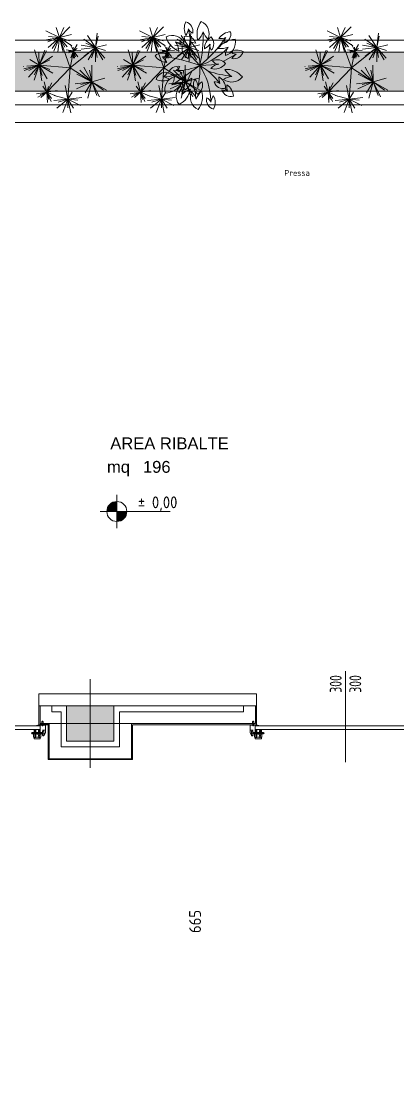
# Model space of a CAD drawing. Header units: millimetres. Extents: x 8265 to 78888, y 1905 to 34251.
# Drawn here: x 44368 to 45004, y 26679 to 28488 of the extents above; entities that cross this region are included whole.
import ezdxf
from ezdxf.enums import TextEntityAlignment as Align

# ---------------------------------------------------------------- set-up
doc = ezdxf.new("R2010")
doc.units = ezdxf.units.MM
doc.linetypes.add('DOT', pattern=[0.175, 0.05, -0.125])
doc.layers.get('Defpoints').update_dxf_attribs({"lineweight": 0})
for name, color, linetype, lineweight in [('410_STRUTTURE_001-AM_0', 7, 'Continuous', 0), ('420_MURATURE_001-AM_0', 4, 'Continuous', 0), ('430_TAVOLATI_001-AM_0', 3, 'Continuous', 0), ('437_RIVESTIMENTI_001-AM_0', 13, 'Continuous', 0), ('439_TESTI_SERRAMENTI_001-AM_0', 11, 'Continuous', 0), ('440_SIMBOLI_001-AM_0', 31, 'Continuous', 0), ('441_SERRAMENTI_001-AM_0', 1, 'Continuous', 0), ('445_QUOTE_ALTIMETRICHE_001-AM_0', 2, 'Continuous', 0), ('464_LAY_OUT_TQ_001-AM_0', 2, 'Continuous', 0), ('471_TESTI_POLIGONI_001-AM_0', 221, 'Continuous', 0), ('475_VERDE_001-AM_0', 96, 'Continuous', 0), ('478_PIANTUMAZIONI_001-AM_0', 92, 'Continuous', 0), ('AM_0', 7, 'Continuous', 50)]:
    doc.layers.add(name, color=color, linetype=linetype, lineweight=lineweight)
doc.styles.add('AREA', font='arial.ttf', dxfattribs={"height": 30})
doc.styles.get("Standard").update_dxf_attribs({"font": 'isocp.shx'})
doc.dimstyles.new('Quote Svl$0', dxfattribs={"dimscale": 100, "dimtxt": 0.2, "dimasz": 0.15, "dimexe": 0, "dimexo": 0.2, "dimgap": 0.1, "dimtad": 1, "dimdec": 0, "dimdsep": 46, "dimtxsty": 'Standard', "dimblk": 'ARCHTICK', "dimcen": 0.2, "dimse1": 1, "dimse2": 1, "dimsd1": 1, "dimsd2": 1, "dimclrd": 256, "dimclre": 256, "dimclrt": 256, "dimadec": 0, "dimazin": 2, "dimtp": 0.1, "dimtm": 0.1, "dimtfac": 0.71, "dimtdec": 0, "dimtmove": 0, "dimatfit": 3, "dimldrblk": 'ARCHTICK', "dimfxl": 1, "dimtzin": 0, "dimlwd": -1, "dimlwe": -1, "dimarcsym": 0})

# ---------------------------------------------------------------- blocks, each defined once
blk = doc.blocks.new('LCSHDP18')
at = {"color": 0}
for points in [[(-0.232, 0.291), (-0.264, 0.417)], [(-0.232, 0.291), (-0.197, 0.405)], [(-0.232, 0.291), (-0.109, 0.4)], [(-0.232, 0.291), (-0.092, 0.377)], [(0.162, 0.25), (0.12, 0.4)], [(0.162, 0.25), (0.257, 0.419)], [(0.162, 0.25), (0.257, 0.382)], [(-0.232, 0.291), (-0.396, 0.312)], [(-0.232, 0.291), (-0.369, 0.199)], [(-0.232, 0.291), (-0.361, 0.321)], [(-0.232, 0.291), (-0.327, 0.156)], [(-0.232, 0.291), (-0.284, 0.179)], [(-0.232, 0.291), (-0.259, 0.128)], [(-0.232, 0.291), (-0.119, 0.311)], [(0, 0), (-0.232, 0.291)], [(-0.232, 0.291), (-0.113, 0.245)], [(-0.232, 0.291), (-0.068, 0.291)], [(-0.232, 0.291), (-0.132, 0.16)], [(-0.232, 0.291), (-0.091, 0.206)], [(-0.232, 0.291), (-0.214, 0.127)], [(0.162, 0.25), (-0.031, 0.248)], [(0.162, 0.25), (-0.008, 0.157)], [(0, 0), (0.162, 0.25)], [(0.162, 0.25), (0.027, 0.111)], [(0.162, 0.25), (0.029, 0.223)], [(0.162, 0.25), (0.074, 0.077)], [(0.162, 0.25), (0.336, 0.336)], [(0.162, 0.25), (0.318, 0.307)], [(0.162, 0.25), (0.29, 0.172)], [(0.162, 0.25), (0.192, 0.124)], [(0.162, 0.25), (0.35, 0.202)], [(0.162, 0.25), (0.242, 0.073)], [(0.162, 0.25), (0.187, 0.058)], [(-0.194, 0.04), (-0.198, 0.124)], [(0.362, -0.027), (0.344, 0.133)], [(-0.348, -0.124), (-0.38, 0.015)], [(-0.348, -0.124), (-0.252, 0.018)], [(0, 0), (-0.348, -0.124)], [(-0.194, 0.04), (-0.27, 0.002)], [(-0.194, 0.04), (-0.267, 0.082)], [(-0.194, 0.04), (-0.235, 0.034)], [(-0.194, 0.04), (-0.22, 0.082)], [(-0.194, 0.04), (-0.204, -0.044)], [(-0.194, 0.04), (-0.126, 0.09)], [(-0.194, 0.04), (-0.125, 0.061)], [(-0.194, 0.04), (-0.11, 0.051)], [(0, 0), (-0.194, 0.04)], [(-0.194, 0.04), (-0.191, -0.019)], [(-0.194, 0.04), (-0.171, -0.016)], [(-0.194, 0.04), (-0.135, 0.028)], [(-0.194, 0.04), (-0.115, 0.01)], [(-0.194, 0.04), (-0.176, -0.043)], [(-0.194, 0.04), (-0.109, 0.037)], [(0, 0), (-0.03, -0.355)], [(0, 0), (0.362, -0.027)], [(0, 0), (0.28, -0.268)], [(0.362, -0.027), (0.282, 0.023)], [(0.362, -0.027), (0.434, 0.118)], [(0.362, -0.027), (0.373, 0.088)], [(0.362, -0.027), (0.463, 0.039)], [(0.362, -0.027), (0.52, 0.007)], [(-0.348, -0.124), (-0.468, -0.002)], [(-0.348, -0.124), (-0.461, -0.072)], [(-0.348, -0.124), (-0.309, -0.006)], [(-0.348, -0.124), (-0.241, -0.033)], [(-0.348, -0.124), (-0.236, -0.06)], [(-0.348, -0.124), (-0.181, -0.081)], [(0.362, -0.027), (0.203, -0.057)], [(0.362, -0.027), (0.318, -0.182)], [(0.362, -0.027), (0.396, -0.136)], [(0.362, -0.027), (0.462, -0.027)], [(0.362, -0.027), (0.513, -0.085)], [(0.362, -0.027), (0.463, -0.153)], [(0.362, -0.027), (0.377, -0.188)], [(-0.348, -0.124), (-0.463, -0.159)], [(-0.348, -0.124), (-0.423, -0.279)], [(-0.348, -0.124), (-0.359, -0.25)], [(-0.348, -0.124), (-0.221, -0.205)], [(-0.348, -0.124), (-0.297, -0.257)], [(-0.348, -0.124), (-0.233, -0.252)], [(-0.348, -0.124), (-0.316, -0.293)], [(-0.348, -0.124), (-0.177, -0.143)], [(-0.348, -0.124), (-0.189, -0.189)], [(-0.03, -0.355), (-0.134, -0.204)], [(-0.03, -0.355), (-0.091, -0.234)], [(-0.03, -0.355), (0.064, -0.197)], [(-0.03, -0.355), (0.021, -0.234)], [(0.28, -0.268), (0.175, -0.211)], [(0.28, -0.268), (0.26, -0.15)], [(0.28, -0.268), (0.327, -0.158)], [(0.28, -0.268), (0.352, -0.214)], [(0.28, -0.268), (0.389, -0.218)], [(0.28, -0.268), (0.367, -0.244)], [(-0.03, -0.355), (-0.206, -0.408)], [(-0.03, -0.355), (-0.202, -0.292)], [(-0.03, -0.355), (-0.194, -0.273)], [(-0.03, -0.355), (-0.173, -0.361)], [(-0.03, -0.355), (-0.093, -0.463)], [(-0.03, -0.355), (0.128, -0.262)], [(-0.03, -0.355), (0.089, -0.321)], [(-0.03, -0.355), (0.151, -0.324)], [(-0.03, -0.355), (0.082, -0.412)], [(-0.03, -0.355), (0.033, -0.475)], [(-0.03, -0.355), (-0.017, -0.496)], [(-0.03, -0.355), (0.143, -0.415)], [(-0.03, -0.355), (0.012, -0.533)], [(-0.03, -0.355), (0.107, -0.477)], [(-0.03, -0.355), (0.032, -0.528)], [(0.28, -0.268), (0.164, -0.297)], [(0.28, -0.268), (0.213, -0.315)], [(0.28, -0.268), (0.216, -0.249)], [(0.28, -0.268), (0.399, -0.26)], [(0.28, -0.268), (0.342, -0.337)], [(0.28, -0.268), (0.309, -0.344)], [(0.28, -0.268), (0.34, -0.371)], [(0.28, -0.268), (0.299, -0.386)], [(-0.014, -0.532), (-0.013, -0.537)]]:
    blk.add_lwpolyline(points, dxfattribs=at)
at = {"color": 0, "flags": 1}
for tag, p in [('ITEM', (0.086, 0.017)), ('SIZE', (0.084, -0.036))]:
    blk.add_attdef(tag, p, '', height=0.02, dxfattribs=at)
blk = doc.blocks.new('LCSHDP17')
at = {"color": 0}
for points in [[(-0.153, 0.335, -0.243115), (-0.154, 0.484, -0.399574), (-0.078, 0.358, -0.151757), (-0.125, 0.407, -0.102993), (-0.153, 0.335, 4.231592)], [(-0.19, 0.207, -0.243115), (-0.291, 0.394, -0.399574), (-0.111, 0.286, -0.151757), (-0.203, 0.317, -0.102993), (-0.19, 0.207, 4.231592)], [(0.043, 0.278, -0.243115), (0.127, 0.474, -0.399574), (0.154, 0.265, -0.151757), (0.122, 0.356, -0.102993), (0.043, 0.278, 4.231592)], [(0.213, 0.3, -0.243115), (0.342, 0.375, -0.399574), (0.271, 0.247, -0.151757), (0.29, 0.311, -0.102993), (0.213, 0.3, 4.231592)], [(-0.3, 0.213, -0.243115), (-0.375, 0.342, -0.399574), (-0.247, 0.271, -0.151757), (-0.311, 0.29, -0.102993), (-0.3, 0.213, 4.231592)], [(0, 0, 0.082733), (-0.307, 0.283, 20.273115)], [(0, 0, 0.118288), (-0.197, 0.314, 14.536196)], [(-0.053, 0.142, -0.338305), (-0.022, 0.286, -0.306628), (0.034, 0.122, -0.198031), (-0.015, 0.214, -0.284575), (-0.053, 0.142, 2.19888)], [(0.064, 0.096, 0.052373), (0.119, 0.355, 35.05362)], [(0.124, 0.213, -0.243115), (0.252, 0.288, -0.399574), (0.181, 0.159, -0.151757), (0.201, 0.224, -0.102993), (0.124, 0.213, 4.231592)], [(-0.187, 0.052, -0.243115), (-0.317, 0.126, -0.399574), (-0.17, 0.128, -0.151757), (-0.236, 0.113, -0.102993), (-0.187, 0.052, 4.231592)], [(0, 0, -0.116255), (0.196, 0.219, -0.060372)], [(0, 0, -0.138137), (0.39, 0.124, -6.895939)], [(0.335, 0.153, -0.243115), (0.484, 0.154, -0.399574), (0.358, 0.078, -0.151757), (0.407, 0.125, -0.102993), (0.335, 0.153, 4.231592)], [(-0.281, -0.02, -0.243115), (-0.49, 0.018, -0.399574), (-0.293, 0.091, -0.151757), (-0.374, 0.04, -0.102993), (-0.281, -0.02, 4.231592)], [(0, 0, 0.071347), (-0.371, 0.037, 7.890142)], [(0, 0, 0.216963), (-0.266, -0.101, -0.417545)], [(-0.099, -0.411, -0.068386), (0, 0, 3.442757)], [(0.239, -0.019, 0.065358), (0, 0, 1.516281)], [(0, 0, -0.109166), (0.057, -0.257, 0.286313)], [(0.182, 0.028, -0.338305), (0.319, -0.026, -0.306628), (0.147, -0.054, -0.198031), (0.247, -0.022, -0.284575), (0.182, 0.028, 2.19888)], [(0.281, 0.02, -0.243115), (0.49, -0.018, -0.399574), (0.293, -0.091, -0.151757), (0.374, -0.04, -0.102993), (0.281, 0.02, 4.231592)], [(-0.335, -0.153, -0.243115), (-0.484, -0.154, -0.399574), (-0.358, -0.078, -0.151757), (-0.407, -0.125, -0.102993), (-0.335, -0.153, 4.231592)], [(-0.193, -0.097, -0.243115), (-0.321, -0.173, -0.399574), (-0.25, -0.044, -0.151757), (-0.27, -0.109, -0.102993), (-0.193, -0.097, 4.231592)], [(-0.079, -0.129, -0.338305), (-0.211, -0.194, -0.306628), (-0.117, -0.048, -0.198031), (-0.159, -0.143, -0.284575), (-0.079, -0.129, 2.19888)], [(0.141, -0.088, -0.243115), (0.271, -0.161, -0.399574), (0.124, -0.164, -0.151757), (0.19, -0.149, -0.102993), (0.141, -0.088, 4.231592)], [(0.261, -0.104, -0.243115), (0.433, -0.229, -0.399574), (0.224, -0.209, -0.151757), (0.32, -0.198, -0.102993), (0.261, -0.104, 4.231592)], [(-0.16, -0.232, -0.243115), (-0.32, -0.372, -0.399574), (-0.254, -0.172, -0.151757), (-0.264, -0.268, -0.102993), (-0.16, -0.232, 4.231592)], [(0.084, -0.196, -0.243115), (0.086, -0.345, -0.399574), (0.01, -0.219, -0.151757), (0.056, -0.268, -0.102993), (0.084, -0.196, 4.231592)], [(0.199, -0.199, -0.243115), (0.307, -0.382, -0.399574), (0.123, -0.281, -0.151757), (0.215, -0.309, -0.102993), (0.199, -0.199, 4.231592)], [(-0.035, -0.366, -0.243115), (-0.108, -0.496, -0.399574), (-0.111, -0.349, -0.151757), (-0.096, -0.415, -0.102993), (-0.035, -0.366, 4.231592)], [(0.153, -0.335, -0.243115), (0.154, -0.484, -0.399574), (0.078, -0.358, -0.151757), (0.125, -0.407, -0.102993), (0.153, -0.335, 4.231592)], [(0.124, -0.398, 0.100215), (0.106, -0.28, -1.505929)]]:
    blk.add_lwpolyline(points, format="xyb", dxfattribs=at)
for points in [[(-0.043, 0.26), (-0.122, 0.396)], [(0.252, 0.275), (0.285, 0.309)], [(0, 0), (-0.012, 0.196)], [(-0.077, 0.09), (-0.238, 0.117)], [(0, 0), (-0.15, -0.134)], [(0.214, -0.304), (0, 0)], [(-0.402, -0.124), (-0.32, -0.111)], [(0.188, -0.147), (0.063, -0.089)], [(0.367, -0.042), (0.283, -0.05)], [(-0.261, -0.265), (-0.209, -0.17)], [(0.316, -0.193), (0.249, -0.175)]]:
    blk.add_lwpolyline(points, dxfattribs=at)
at = {"color": 0, "flags": 1}
for tag, p in [('ITEM', (0.084, 0.014)), ('SIZE', (0.084, -0.036))]:
    blk.add_attdef(tag, p, '', height=0.02, dxfattribs=at)
blk = doc.blocks.new('PSN_PORTA_SEZIONALE_290_300')
at = {"color": 0, "linetype": 'Continuous'}
for p, q in [((-146.5, -9.5), (-157, -9.5)), ((-157, -9.5), (-157, -22)), ((-151, -4), (-153, -4)), ((-153, -4), (-152.7, -8.8)), ((-152.9, -9.5), (-153, -9.6)), ((-153, -10.4), (-153, -9.6)), ((-152.9, -10.5), (-153, -10.4)), ((-151.1, -10.5), (-152.9, -10.5)), ((-152.7, -8.8), (-151.3, -8.8)), ((-152.5, -9.6), (-152.6, -9.5)), ((-152.5, -10.4), (-152.6, -10.5)), ((-151.5, -3), (-152.5, -3)), ((-152.5, -3), (-152.5, -4)), ((-152.5, -8.8), (-152.5, -9)), ((-152.4, -9.5), (-152.5, -9.6)), ((-152.5, -10.4), (-152.5, -9.6)), ((-152.4, -10.5), (-152.5, -10.4)), ((-152.5, -10.6), (-152.5, -10.5)), ((-151.5, -10.6), (-152.5, -10.6)), ((-152, -4), (-152, -5)), ((-151.5, -9.6), (-151.6, -9.5)), ((-151.5, -10.4), (-151.6, -10.5)), ((-151.5, -4), (-151.5, -3)), ((-151.5, -9), (-151.5, -8.8)), ((-151.4, -9.5), (-151.5, -9.6)), ((-151.5, -10.4), (-151.5, -9.6)), ((-151.4, -10.5), (-151.5, -10.4)), ((-151.5, -10.5), (-151.5, -10.6)), ((-151.3, -8.8), (-151, -4)), ((-151, -9.6), (-151.1, -9.5)), ((-151, -10.4), (-151.1, -10.5)), ((-151, -9.6), (-151, -10.4)), ((-148.5, -10.6), (-148.5, -17)), ((148.5, -10.6), (-148.5, -10.6)), ((-148.5, -17), (-148.5, -24.5)), ((-148.5, -17), (148.5, -17)), ((-148.4, -17.1), (-148.3, -17)), ((-148.4, -17.1), (-148.4, -17.7)), ((-148, -17), (-147.9, -17.1)), ((-147.9, -17.1), (-147.8, -17)), ((-147.9, -17.7), (-147.9, -17.1)), ((-146.8, -10.2), (-146.9, -9.7)), ((-146.5, -17), (-146.4, -17.1)), ((-146.4, -17.1), (-146.3, -17)), ((-146.4, -17.7), (-146.4, -17.1)), ((-145.3, -9.7), (-146.1, -10.3)), ((-146, -17), (-145.9, -17.1)), ((-145.9, -17.7), (-145.9, -17.1)), ((-144.6, -9.5), (-140.1, -10.6)), ((-141.1, -17), (-141.2, -17.1)), ((-141.2, -17.7), (-141.2, -17.1)), ((-140.7, -17.1), (-140.8, -17)), ((-140.6, -17), (-140.7, -17.1)), ((-140.7, -17.7), (-140.7, -17.1)), ((-139.2, -17.1), (-139.3, -17)), ((-139.1, -17), (-139.2, -17.1)), ((-139.2, -17.7), (-139.2, -17.1)), ((-138.7, -17.1), (-138.8, -17)), ((-138.7, -17.1), (-138.7, -17.7)), ((-138.5, -24.5), (-138.5, -17)), ((138.5, -24.5), (138.5, -17)), ((138.7, -17.1), (138.8, -17)), ((138.7, -17.1), (138.7, -17.7)), ((139.1, -17), (139.2, -17.1)), ((139.2, -17.1), (139.3, -17)), ((139.2, -17.7), (139.2, -17.1)), ((144.6, -9.5), (140.1, -10.6)), ((140.6, -17), (140.7, -17.1)), ((140.7, -17.1), (140.8, -17)), ((140.7, -17.7), (140.7, -17.1)), ((141.1, -17), (141.2, -17.1)), ((141.2, -17.7), (141.2, -17.1)), ((145.3, -9.7), (146.1, -10.3)), ((146, -17), (145.9, -17.1)), ((145.9, -17.7), (145.9, -17.1)), ((146.4, -17.1), (146.3, -17)), ((146.5, -17), (146.4, -17.1)), ((146.4, -17.7), (146.4, -17.1)), ((146.5, -9.5), (157, -9.5)), ((146.8, -10.2), (146.9, -9.7)), ((147.9, -17.1), (147.8, -17)), ((148, -17), (147.9, -17.1)), ((147.9, -17.7), (147.9, -17.1)), ((148.4, -17.1), (148.3, -17)), ((148.4, -17.1), (148.4, -17.7)), ((148.5, -10.6), (148.5, -17)), ((148.5, -17), (148.5, -24.5)), ((151.3, -8.8), (151, -4)), ((151, -4), (153, -4)), ((151, -9.6), (151.1, -9.5)), ((151, -9.6), (151, -10.4)), ((151, -10.4), (151.1, -10.5)), ((151.1, -10.5), (152.9, -10.5)), ((152.7, -8.8), (151.3, -8.8)), ((151.4, -9.5), (151.5, -9.6)), ((151.4, -10.5), (151.5, -10.4)), ((151.5, -3), (152.5, -3)), ((151.5, -4), (151.5, -3)), ((151.5, -9), (151.5, -8.8)), ((151.5, -9.6), (151.6, -9.5)), ((151.5, -10.4), (151.5, -9.6)), ((151.5, -10.4), (151.6, -10.5)), ((151.5, -10.5), (151.5, -10.6)), ((151.5, -10.6), (152.5, -10.6)), ((152, -4), (152, -5)), ((152.4, -9.5), (152.5, -9.6)), ((152.4, -10.5), (152.5, -10.4)), ((152.5, -3), (152.5, -4)), ((152.5, -8.8), (152.5, -9)), ((152.5, -9.6), (152.6, -9.5)), ((152.5, -10.4), (152.5, -9.6)), ((152.5, -10.4), (152.6, -10.5)), ((152.5, -10.6), (152.5, -10.5)), ((153, -4), (152.7, -8.8)), ((152.9, -9.5), (153, -9.6)), ((152.9, -10.5), (153, -10.4)), ((153, -10.4), (153, -9.6)), ((157, -9.5), (157, -22)), ((-157, -22), (-154.8, -26.4)), ((-152, -18), (-156.8, -18)), ((-156.8, -18), (-156.8, -22.4)), ((-154.4, -26), (-154.4, -20)), ((-153.9, -27), (-153, -27)), ((-152.4, -20), (-152.4, -26)), ((-152.4, -21.8), (-150.4, -22)), ((-150.4, -24), (-152.4, -24.3)), ((-152.2, -24.2), (-152.2, -21.8)), ((-150.4, -22), (-150.4, -24)), ((-150.4, -22), (-134.8, -22)), ((-150.4, -24), (-134.8, -24)), ((-149.5, -29), (-149.5, -25)), ((-149, -24.5), (-138, -24.5)), ((-138, -29.5), (-149, -29.5)), ((-138.5, -21.5), (-148.5, -21.5)), ((-148.5, -32), (-148.5, -29.5)), ((-148.5, -32), (-138.5, -32)), ((-148.4, -17.7), (-148.3, -17.8)), ((-148.3, -17.8), (-146, -17.8)), ((-148, -17.8), (-147.9, -17.7)), ((-147.9, -17.7), (-147.8, -17.8)), ((-147.9, -17.8), (-147.9, -17.9)), ((-147.9, -17.9), (-146.4, -17.9)), ((-147.3, -21.5), (-147.3, -18.8)), ((-145.7, -26.2), (-147.3, -26.2)), ((-147.3, -26.2), (-147.3, -27.8)), ((-147.3, -27.8), (-145.7, -27.8)), ((-146.8, -30), (-146.2, -30)), ((-146.5, -17.8), (-146.4, -17.7)), ((-146.4, -17.7), (-146.3, -17.8)), ((-146.4, -17.9), (-146.4, -17.8)), ((-146, -17.8), (-145.9, -17.7)), ((-145.7, -21.5), (-145.7, -18.8)), ((-145.7, -27.8), (-145.7, -26.2)), ((-141.3, -21.5), (-141.3, -18.8)), ((-139.7, -26.2), (-141.3, -26.2)), ((-141.3, -26.2), (-141.3, -27.8)), ((-141.3, -27.8), (-139.7, -27.8)), ((-141.1, -17.8), (-141.2, -17.7)), ((-138.8, -17.8), (-141.1, -17.8)), ((-140.7, -17.7), (-140.8, -17.8)), ((-140.8, -30), (-140.2, -30)), ((-140.6, -17.8), (-140.7, -17.7)), ((-140.7, -17.9), (-140.7, -17.8)), ((-139.2, -17.9), (-140.7, -17.9)), ((-139.7, -21.5), (-139.7, -18.8)), ((-139.7, -27.8), (-139.7, -26.2)), ((-139.2, -17.7), (-139.3, -17.8)), ((-139.1, -17.8), (-139.2, -17.7)), ((-139.2, -17.8), (-139.2, -17.9)), ((-138.7, -17.7), (-138.8, -17.8)), ((-138.5, -32), (-138.5, -29.5)), ((-137.5, -25), (-137.5, -29)), ((-134.8, -22), (-134.8, -24)), ((134.8, -22), (134.8, -24)), ((150.4, -22), (134.8, -22)), ((150.4, -24), (134.8, -24)), ((137.5, -25), (137.5, -29)), ((149, -24.5), (138, -24.5)), ((138, -29.5), (149, -29.5)), ((138.5, -21.5), (148.5, -21.5)), ((138.5, -32), (138.5, -29.5)), ((148.5, -32), (138.5, -32)), ((138.7, -17.7), (138.8, -17.8)), ((138.8, -17.8), (141.1, -17.8)), ((139.1, -17.8), (139.2, -17.7)), ((139.2, -17.7), (139.3, -17.8)), ((139.2, -17.8), (139.2, -17.9)), ((139.2, -17.9), (140.7, -17.9)), ((139.7, -21.5), (139.7, -18.8)), ((139.7, -27.8), (139.7, -26.2)), ((139.7, -26.2), (141.3, -26.2)), ((141.3, -27.8), (139.7, -27.8)), ((140.8, -30), (140.2, -30)), ((140.6, -17.8), (140.7, -17.7)), ((140.7, -17.7), (140.8, -17.8)), ((140.7, -17.9), (140.7, -17.8)), ((141.1, -17.8), (141.2, -17.7)), ((141.3, -21.5), (141.3, -18.8)), ((141.3, -26.2), (141.3, -27.8)), ((145.7, -21.5), (145.7, -18.8)), ((145.7, -27.8), (145.7, -26.2)), ((145.7, -26.2), (147.3, -26.2)), ((147.3, -27.8), (145.7, -27.8)), ((146, -17.8), (145.9, -17.7)), ((148.3, -17.8), (146, -17.8)), ((146.8, -30), (146.2, -30)), ((146.4, -17.7), (146.3, -17.8)), ((146.5, -17.8), (146.4, -17.7)), ((146.4, -17.9), (146.4, -17.8)), ((147.9, -17.9), (146.4, -17.9)), ((147.3, -21.5), (147.3, -18.8)), ((147.3, -26.2), (147.3, -27.8)), ((147.9, -17.7), (147.8, -17.8)), ((148, -17.8), (147.9, -17.7)), ((147.9, -17.8), (147.9, -17.9)), ((148.4, -17.7), (148.3, -17.8)), ((148.5, -32), (148.5, -29.5)), ((149.5, -29), (149.5, -25)), ((152.4, -21.8), (150.4, -22)), ((150.4, -22), (150.4, -24)), ((150.4, -24), (152.4, -24.3)), ((152, -18), (156.8, -18)), ((152.2, -24.2), (152.2, -21.8)), ((152.4, -20), (152.4, -26)), ((153.9, -27), (153, -27)), ((154.4, -26), (154.4, -20)), ((157, -22), (154.8, -26.4)), ((156.8, -18), (156.8, -22.4))]:
    blk.add_line(p, q, dxfattribs=at)
at = {"color": 0, "linetype": 'DOT'}
for p, q in [((-133.6, -23), (-155.2, -23)), ((133.6, -23), (155.2, -23))]:
    blk.add_line(p, q, dxfattribs=at)
at = {"color": 0, "linetype": 'Continuous'}
for centre, radius, start, end in [((-146.4, -9.9), 0.5, 220.7985, 307.1793), ((-144.7, -10.5), 1, 81.0022, 127.182), ((144.7, -10.5), 1, 52.818, 98.9978), ((146.4, -9.9), 0.5, 232.8207, 319.2015), ((-153.9, -26), 1, 206.5647, 270), ((-153.4, -20), 1, 90, 180), ((-153.4, -26), 1, 180, 270), ((-153.4, -20), 1, 0, 90), ((-153.4, -26), 1, 270, 0), ((-153, -26), 1, 270, 0), ((-149, -25), 0.5, 90, 180), ((-149, -29), 0.5, 180, 270), ((-146.5, -18.8), 0.8, 90, 180), ((-146.8, -29.5), 0.5, 180, 270), ((-146.5, -18.8), 0.8, 0, 90), ((-146.2, -29.5), 0.5, 270, 0), ((-140.5, -18.8), 0.8, 90, 180), ((-140.8, -29.5), 0.5, 180, 270), ((-140.5, -18.8), 0.8, 0, 90), ((-140.2, -29.5), 0.5, 270, 0), ((-138, -25), 0.5, 0, 90), ((-138, -29), 0.5, 270, 0), ((138, -25), 0.5, 90, 180), ((138, -29), 0.5, 180, 270), ((140.5, -18.8), 0.8, 90, 180), ((140.2, -29.5), 0.5, 180, 270), ((140.5, -18.8), 0.8, 0, 90), ((140.8, -29.5), 0.5, 270, 0), ((146.5, -18.8), 0.8, 90, 180), ((146.2, -29.5), 0.5, 180, 270), ((146.5, -18.8), 0.8, 0, 90), ((146.8, -29.5), 0.5, 270, 0), ((149, -25), 0.5, 0, 90), ((149, -29), 0.5, 270, 0), ((153, -26), 1, 180, 270), ((153.4, -20), 1, 90, 180), ((153.4, -26), 1, 180, 270), ((153.4, -20), 1, 0, 90), ((153.4, -26), 1, 270, 0), ((153.9, -26), 1, 270, 333.4353)]:
    blk.add_arc(centre, radius, start, end, dxfattribs=at)
blk = doc.blocks.new('SUP-LOC1')
at = {"color": 0, "style": 'AREA'}
blk.add_text('mq', height=40, dxfattribs=at).set_placement((4.3, -34.8))
for tag, p in [('NAME_LOC', (15.4, 44.6)), ('AREA_AREA', (125.9, -34.8))]:
    blk.add_attdef(tag, p, '', height=40, dxfattribs=at)
blk = doc.blocks.new('QUOTA_ALT')
for points in [[(0, 0), (0, 22.5, 0.414214), (-22.5, 0)], [(22.5, 0), (0, 0), (0, -22.5, 0.414214)]]:
    blk.add_hatch(color=256).paths.add_polyline_path(points)
for p, q in [((0, 37.5), (0, -37.5)), ((-37.5, 0), (120, 0))]:
    blk.add_line(p, q)
blk.add_circle((0, 0), 22.5)
blk.add_attdef('QUOTA', text='', height=22.5).set_placement((120, 7.5), align=Align.RIGHT)
blk = doc.blocks.new('*D222')
at = {"layer": 'Defpoints', "color": 0, "transparency": 16777216}
for p in [(44681.7, 27299.7), (44681.7, 27299.7), (44681.7, 26635.9)]:
    blk.add_point(p, dxfattribs=at)
at = {"layer": '464_LAY_OUT_TQ_001-AM_0', "transparency": 16777216, "insert": (44661.7, 26967.8), "char_height": 20, "attachment_point": 5, "rotation": 90}
blk.add_mtext('665', dxfattribs=at)
blk = doc.blocks.new('_ArchTick')
at = {"layer": 'AM_0', "color": 0, "const_width": 0.15}
blk.add_lwpolyline([(-0.5, -0.5), (0.5, 0.5)], dxfattribs=at)

msp = doc.modelspace()

# ---------------------------------------------------------------- hatches: boundary and pattern name
at = {"layer": '410_STRUTTURE_001-AM_0'}
h = msp.add_hatch(color=256, dxfattribs=at)
h.paths.add_polyline_path([(44484.3, 27332.2), (44484.3, 27302.2), (44524.3, 27302.2), (44524.3, 27332.2)])
h.paths.add_polyline_path([(44444.3, 27332.2), (44444.3, 27302.2), (44484.3, 27302.2), (44484.3, 27332.2)])
h.paths.add_polyline_path([(44444.3, 27302.2), (44444.3, 27272.2), (44484.3, 27272.2), (44484.3, 27302.2)])
h.paths.add_polyline_path([(44484.3, 27302.2), (44484.3, 27272.2), (44524.3, 27272.2), (44524.3, 27302.2)])
at = {"layer": '475_VERDE_001-AM_0'}
h = msp.add_hatch(dxfattribs=at)
h.set_pattern_fill('AR-SAND', color=256, scale=0.5, style=0)
h.set_pattern_definition([(37.5, (-142807.512, -11686.166), (-0.8000156, 24.4706619), [0, -19.304, 0, -21.59, 0, -20.6375]), (7.5, (-142807.512, -11686.166), (22.476164, 35.841255), [0, -10.414, 0, -17.399, 0, -6.6675]), (327.5, (-142823.133, -11686.166), (39.5496185, 0.0718592), [0, -6.35, 0, -22.86, 0, -29.845]), (317.5, (-142823.133, -11686.166), (38.1778226, 11.146466), [0, -3.175, 0, -14.986, 0, -17.145])])
h.paths.add_polyline_path([(46093.6, 28436.2), (40599.2, 28436.3), (40599.2, 28370.3), (46093.6, 28370.2)])

# ---------------------------------------------------------------- linework, layer by layer
at = {"layer": '410_STRUTTURE_001-AM_0'}
for p, q in [((44484.3, 27227.2), (44484.3, 27377.2)), ((44399.3, 27302.2), (44569.3, 27302.2))]:
    msp.add_line(p, q, dxfattribs=at)
msp.add_lwpolyline([(44444.3, 27332.2), (44444.3, 27272.2), (44524.3, 27272.2), (44524.3, 27332.2)], close=True, dxfattribs=at)
at = {"layer": '420_MURATURE_001-AM_0'}
for p, q in [((40495.1, 28317.2), (46084.6, 28317.2)), ((44397.9, 27352.2), (44765.5, 27352.2)), ((44397.9, 27352.2), (44397.9, 27332.2)), ((44765.5, 27332.2), (44765.5, 27352.2)), ((44397.9, 27332.2), (44765.5, 27332.2))]:
    msp.add_line(p, q, dxfattribs=at)
msp.add_lwpolyline([(40494, 28347.2), (46084.6, 28347.2)], dxfattribs=at)
at = {"layer": '430_TAVOLATI_001-AM_0', "linetype": 'Continuous'}
for p, q in [((44399.6, 27301.2), (44399.6, 27332.2)), ((44419.6, 27332.2), (44419.6, 27322.2)), ((44435.1, 27322.2), (44419.6, 27322.2)), ((44435.1, 27322.2), (44435.1, 27262.7)), ((44534.1, 27322.2), (44743.8, 27322.2)), ((44534.1, 27322.2), (44534.1, 27262.7)), ((44743.8, 27332.2), (44743.8, 27322.2)), ((44763.8, 27302.2), (44763.8, 27332.2)), ((44399.6, 27301.2), (44415.1, 27301.2)), ((44415.1, 27301.2), (44415.1, 27242.7)), ((44763.8, 27302.2), (44554.1, 27302.2)), ((44554.1, 27302.2), (44554.1, 27242.7)), ((44435.1, 27262.7), (44534.1, 27262.7)), ((44554.1, 27242.7), (44415.1, 27242.7))]:
    msp.add_line(p, q, dxfattribs=at)
at = {"layer": '437_RIVESTIMENTI_001-AM_0'}
for p, q in [((44397.9, 27299.7), (44397.9, 27332.2)), ((44765.5, 27299.7), (44765.5, 27332.2)), ((44397.9, 27299.7), (44413.4, 27299.7)), ((44413.4, 27299.7), (44413.4, 27241.2)), ((44555.8, 27299.7), (44555.8, 27241.2)), ((44765.5, 27299.7), (44555.8, 27299.7)), ((44555.8, 27241.2), (44413.4, 27241.2))]:
    msp.add_line(p, q, dxfattribs=at)
at = {"layer": '440_SIMBOLI_001-AM_0'}
for points in [[(40579.2, 28456.3), (46093.6, 28456.2)], [(40599.2, 28436.3), (46093.6, 28436.2)], [(40599.2, 28370.3), (46093.6, 28370.2)]]:
    msp.add_lwpolyline(points, dxfattribs=at)
msp.add_lwpolyline([(40599.2, 28436.3), (40599.2, 28370.3), (46093.6, 28370.2), (46093.6, 28436.2)], close=True, dxfattribs=at)
at = {"layer": '441_SERRAMENTI_001-AM_0', "linetype": 'Continuous'}
msp.add_lwpolyline([(44916.1, 27390.6), (44916.1, 27236.8)], dxfattribs=at)

# ---------------------------------------------------------------- block references
at = {"layer": '441_SERRAMENTI_001-AM_0', "xscale": 1.034482758492231, "yscale": 1.034482758492231}
for p in [(44246.4, 27309.5), (44917, 27309.5)]:
    msp.add_blockref('PSN_PORTA_SEZIONALE_290_300', p, dxfattribs=at)
at = {"layer": '445_QUOTE_ALTIMETRICHE_001-AM_0'}
ref = msp.add_blockref('QUOTA_ALT', (44529.4, 27660.3), dxfattribs=dict(at, xscale=0.75, yscale=0.75, zscale=0.75))
ref.add_attrib('QUOTA', '%%p 0,00', dxfattribs={"layer": '0', "height": 20}).set_placement((44631.8, 27665.8), align=Align.RIGHT)
at = {"layer": '471_TESTI_POLIGONI_001-AM_0', "xscale": 0.5, "yscale": 0.5, "zscale": 0.5}
msp.add_blockref('SUP-LOC1', (44510.7, 27743.1), dxfattribs=at).add_auto_attribs({'NAME_LOC': 'AREA RIBALTE', 'AREA_AREA': '196'})
at = {"layer": '478_PIANTUMAZIONI_001-AM_0', "rotation": 270}
for name, p, xscale, yscale, zscale in [('LCSHDP18', (44450.5, 28409.9), 147, 147, 147), ('LCSHDP18', (44608.7, 28409.9), 147, 147, 147), ('LCSHDP17', (44669.5, 28413.6), 152.1196858484764, 152.1196858484764, 152.1196858484764), ('LCSHDP18', (44925.9, 28409.9), 147, 147, 147)]:
    msp.add_blockref(name, p, dxfattribs=dict(at, xscale=xscale, yscale=yscale, zscale=zscale))

# ---------------------------------------------------------------- texts
at = {"layer": '439_TESTI_SERRAMENTI_001-AM_0', "linetype": 'Continuous', "width": 0.8}
for p in [(44899.4, 27369, 45.1), (44932.5, 27369, 45.1)]:
    msp.add_text('300', height=20, rotation=89.9997, dxfattribs=at).set_placement(p, align=Align.MIDDLE_CENTER)
at = {"layer": '464_LAY_OUT_TQ_001-AM_0', "insert": (44836.6, 28232.2, -8.9), "char_height": 10, "width": 47.909, "attachment_point": 5}
msp.add_mtext('\\pxql;Pressa', dxfattribs=at)

# ---------------------------------------------------------------- dimensions: what is measured, and where the dimension line sits
at = {"layer": '464_LAY_OUT_TQ_001-AM_0'}
dim = msp.add_linear_dim(base=(44681.7, 27299.7), p1=(44681.7, 26635.9), p2=(44681.7, 27299.7), angle=90, dimstyle='Quote Svl$0', override={"dimrnd": 5, "dimfxl": 0}, dxfattribs=at)
dim.commit()
dim.dimension.update_dxf_attribs({"geometry": '*D222', "text_midpoint": (44661.7, 26967.8)})

doc.saveas('drawing.dxf')
